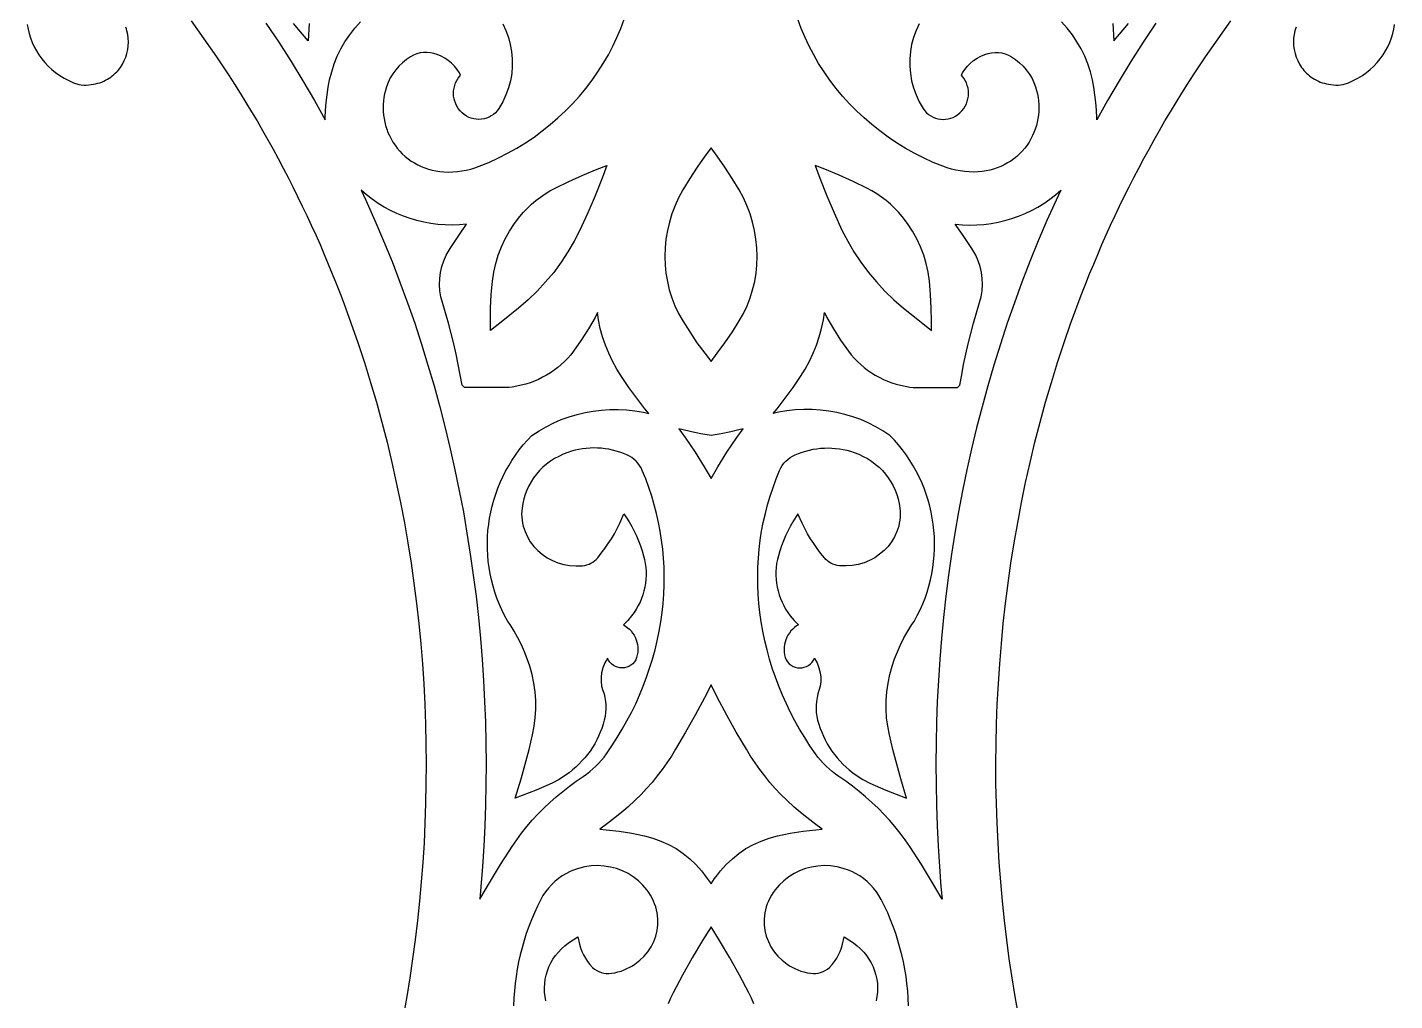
# Model space of a CAD drawing. Extents: x 3770 to 4770, y -395 to 1605.
# Drawn here: x 4212.8 to 4326.8, y 821.1 to 902.3 of the extents above; entities that cross this region are included whole.
import ezdxf

# ---------------------------------------------------------------- set-up
doc = ezdxf.new("R2010")
doc.units = 0
doc.layers.add('LAYER_1', color=18, linetype='CONTINUOUS')
doc.layers.add('LAYER_2', color=5, linetype='CONTINUOUS')

msp = doc.modelspace()

# ---------------------------------------------------------------- linework, layer by layer
at = {"layer": 'LAYER_1'}
for points in [[(4232.67, 902.61), (4233.74, 901.02), (4234.76, 899.41), (4235.75, 897.79), (4236.71, 896.16), (4237.62, 894.55), (4237.62, 894.72), (4237.64, 895.36), (4237.69, 895.99), (4237.76, 896.62), (4237.86, 897.26), (4237.98, 897.89), (4238.15, 898.55), (4238.36, 899.21), (4238.62, 899.85), (4238.92, 900.47), (4239.26, 901.06), (4239.65, 901.64), (4240.08, 902.19), (4240.55, 902.71)], [(4236.28, 902.58), (4236.18, 901.12), (4235.41, 902.04), (4234.96, 902.59)], [(4252.42, 902.55), (4252.68, 901.99), (4252.89, 901.42), (4253.04, 900.83), (4253.15, 900.23), (4253.2, 899.62), (4253.21, 899.02), (4253.16, 898.41), (4253.05, 897.8), (4252.89, 897.21), (4252.68, 896.62), (4252.41, 896.04), (4252.09, 895.48), (4251.96, 895.3), (4251.81, 895.14), (4251.64, 894.99), (4251.46, 894.87), (4251.27, 894.77), (4251.06, 894.69), (4250.86, 894.63), (4250.64, 894.59), (4250.43, 894.58), (4250.21, 894.59), (4250, 894.62), (4249.79, 894.68), (4249.58, 894.75), (4249.38, 894.85), (4249.19, 894.98), (4249.02, 895.13), (4248.85, 895.3), (4248.71, 895.49), (4248.59, 895.68), (4248.49, 895.89), (4248.41, 896.1), (4248.35, 896.31), (4248.32, 896.53), (4248.31, 896.75), (4248.32, 896.97), (4248.35, 897.19), (4248.41, 897.41), (4248.48, 897.62), (4248.58, 897.82), (4248.7, 898.02), (4248.84, 898.2), (4248.9, 898.27), (4248.8, 898.46), (4248.61, 898.74), (4248.39, 899.01), (4248.14, 899.26), (4247.87, 899.48), (4247.58, 899.68), (4247.27, 899.86), (4246.94, 900), (4246.66, 900.09), (4246.38, 900.14), (4246.09, 900.17), (4245.81, 900.16), (4245.52, 900.12), (4245.25, 900.04), (4244.98, 899.94), (4244.73, 899.8), (4244.38, 899.57), (4244.05, 899.31), (4243.76, 899.02), (4243.49, 898.71), (4243.25, 898.38), (4243.04, 898.04), (4242.86, 897.67), (4242.71, 897.29), (4242.63, 897), (4242.56, 896.71), (4242.5, 896.41), (4242.46, 896.12), (4242.44, 895.82), (4242.44, 895.53), (4242.45, 895.23), (4242.47, 894.94), (4242.52, 894.65), (4242.57, 894.36), (4242.65, 894.07), (4242.74, 893.78), (4242.84, 893.5), (4242.97, 893.23), (4243.1, 892.96), (4243.25, 892.69), (4243.43, 892.43), (4243.62, 892.18), (4243.82, 891.94), (4244.04, 891.71), (4244.28, 891.5), (4244.52, 891.3), (4244.78, 891.11), (4245.05, 890.95), (4245.32, 890.79), (4245.61, 890.66), (4245.91, 890.54), (4246.21, 890.43), (4246.53, 890.35), (4246.84, 890.28), (4247.17, 890.23), (4247.5, 890.2), (4247.88, 890.19), (4248.25, 890.2), (4248.63, 890.23), (4249, 890.28), (4249.37, 890.34), (4249.74, 890.43), (4250.1, 890.54), (4250.46, 890.67), (4251.26, 891), (4252.05, 891.37), (4252.82, 891.76), (4253.58, 892.18), (4254.31, 892.63), (4255.02, 893.11), (4255.71, 893.62), (4256.38, 894.15), (4257.02, 894.71), (4257.64, 895.29), (4258.24, 895.89), (4258.8, 896.52), (4259.35, 897.17), (4259.86, 897.85), (4260.35, 898.54), (4260.8, 899.25), (4261.22, 899.96), (4261.59, 900.69), (4261.94, 901.42), (4262.25, 902.17), (4262.53, 902.93)], [(4287.14, 902.55), (4286.88, 901.99), (4286.67, 901.42), (4286.51, 900.83), (4286.41, 900.23), (4286.35, 899.62), (4286.35, 899.02), (4286.4, 898.41), (4286.51, 897.8), (4286.66, 897.21), (4286.88, 896.62), (4287.14, 896.04), (4287.46, 895.48), (4287.6, 895.3), (4287.75, 895.14), (4287.92, 894.99), (4288.1, 894.87), (4288.29, 894.77), (4288.49, 894.69), (4288.7, 894.63), (4288.91, 894.59), (4289.13, 894.58), (4289.34, 894.59), (4289.56, 894.62), (4289.77, 894.68), (4289.98, 894.75), (4290.17, 894.85), (4290.36, 894.98), (4290.54, 895.13), (4290.7, 895.3), (4290.85, 895.49), (4290.97, 895.68), (4291.07, 895.89), (4291.15, 896.1), (4291.2, 896.31), (4291.24, 896.53), (4291.25, 896.75), (4291.24, 896.97), (4291.21, 897.19), (4291.15, 897.41), (4291.08, 897.62), (4290.98, 897.82), (4290.86, 898.02), (4290.71, 898.2), (4290.66, 898.27), (4290.76, 898.46), (4290.95, 898.74), (4291.17, 899.01), (4291.41, 899.26), (4291.68, 899.48), (4291.98, 899.68), (4292.29, 899.86), (4292.62, 900), (4292.89, 900.09), (4293.18, 900.14), (4293.46, 900.17), (4293.75, 900.16), (4294.03, 900.12), (4294.31, 900.04), (4294.58, 899.94), (4294.83, 899.8), (4295.18, 899.57), (4295.5, 899.31), (4295.8, 899.02), (4296.07, 898.71), (4296.31, 898.38), (4296.52, 898.04), (4296.7, 897.67), (4296.84, 897.29), (4296.93, 897), (4297, 896.71), (4297.06, 896.41), (4297.09, 896.12), (4297.11, 895.82), (4297.12, 895.53), (4297.11, 895.23), (4297.08, 894.94), (4297.04, 894.65), (4296.98, 894.36), (4296.91, 894.07), (4296.82, 893.78), (4296.71, 893.5), (4296.59, 893.23), (4296.45, 892.96), (4296.3, 892.69), (4296.13, 892.43), (4295.94, 892.18), (4295.73, 891.94), (4295.51, 891.71), (4295.28, 891.5), (4295.04, 891.3), (4294.78, 891.11), (4294.51, 890.95), (4294.23, 890.79), (4293.94, 890.66), (4293.65, 890.54), (4293.34, 890.43), (4293.03, 890.35), (4292.71, 890.28), (4292.39, 890.23), (4292.06, 890.2), (4291.68, 890.19), (4291.3, 890.2), (4290.93, 890.23), (4290.55, 890.28), (4290.18, 890.34), (4289.82, 890.43), (4289.46, 890.54), (4289.1, 890.67), (4288.29, 891), (4287.5, 891.37), (4286.73, 891.76), (4285.98, 892.18), (4285.25, 892.63), (4284.54, 893.11), (4283.85, 893.62), (4283.18, 894.15), (4282.54, 894.71), (4281.92, 895.29), (4281.32, 895.89), (4280.75, 896.52), (4280.21, 897.17), (4279.7, 897.85), (4279.21, 898.54), (4278.75, 899.25), (4278.34, 899.96), (4277.96, 900.69), (4277.62, 901.42), (4277.31, 902.17), (4277.03, 902.93)], [(4306.88, 902.61), (4305.82, 901.02), (4304.79, 899.41), (4303.8, 897.79), (4302.84, 896.16), (4301.94, 894.55), (4301.94, 894.72), (4301.91, 895.36), (4301.86, 895.99), (4301.79, 896.62), (4301.7, 897.26), (4301.58, 897.89), (4301.41, 898.55), (4301.2, 899.21), (4300.94, 899.85), (4300.64, 900.47), (4300.29, 901.06), (4299.91, 901.64), (4299.48, 902.19), (4299.01, 902.71)], [(4303.28, 902.58), (4303.37, 901.12), (4304.15, 902.04), (4304.6, 902.59)], [(4256.01, 821.09), (4255.94, 821.45), (4255.9, 821.81), (4255.89, 822.17), (4255.91, 822.53), (4255.96, 822.89), (4256.03, 823.24), (4256.14, 823.59), (4256.26, 823.92), (4256.42, 824.25), (4256.6, 824.57), (4256.81, 824.87), (4257.05, 825.16), (4257.31, 825.43), (4257.59, 825.69), (4257.91, 825.93), (4258.68, 826.42), (4258.8, 825.81), (4258.89, 825.51), (4259, 825.21), (4259.14, 824.92), (4259.3, 824.64), (4259.48, 824.37), (4259.68, 824.12), (4259.91, 823.88), (4260.07, 823.74), (4260.25, 823.63), (4260.43, 823.53), (4260.63, 823.45), (4260.84, 823.4), (4261.05, 823.37), (4261.27, 823.37), (4261.49, 823.39), (4261.76, 823.44), (4262.02, 823.5), (4262.28, 823.58), (4262.53, 823.67), (4262.77, 823.78), (4263.01, 823.89), (4263.23, 824.02), (4263.44, 824.16), (4263.84, 824.47), (4264.2, 824.81), (4264.51, 825.19), (4264.78, 825.6), (4265, 826.03), (4265.17, 826.49), (4265.28, 826.96), (4265.34, 827.44), (4265.35, 827.68), (4265.35, 827.93), (4265.32, 828.18), (4265.29, 828.43), (4265.24, 828.67), (4265.17, 828.92), (4265.08, 829.17), (4264.98, 829.41), (4264.86, 829.66), (4264.73, 829.9), (4264.59, 830.12), (4264.43, 830.34), (4264.27, 830.55), (4264.1, 830.74), (4263.72, 831.11), (4263.3, 831.43), (4262.86, 831.7), (4262.39, 831.93), (4261.9, 832.12), (4261.39, 832.25), (4260.87, 832.33), (4260.34, 832.37), (4259.8, 832.35), (4259.27, 832.27), (4258.74, 832.14), (4258.22, 831.95), (4257.97, 831.84), (4257.72, 831.71), (4257.38, 831.51), (4257.06, 831.28), (4256.76, 831.04), (4256.48, 830.77), (4256.22, 830.49), (4255.99, 830.19), (4255.77, 829.87), (4255.58, 829.53), (4255.31, 828.98), (4255.05, 828.42), (4254.81, 827.85), (4254.59, 827.28), (4254.38, 826.7), (4254.19, 826.11), (4254.02, 825.52), (4253.87, 824.93), (4253.73, 824.34), (4253.62, 823.74), (4253.52, 823.13), (4253.44, 822.53), (4253.38, 821.92), (4253.33, 821.31), (4253.31, 820.69)], [(4286.25, 820.69), (4286.23, 821.31), (4286.18, 821.92), (4286.12, 822.53), (4286.04, 823.13), (4285.94, 823.74), (4285.82, 824.34), (4285.69, 824.93), (4285.53, 825.52), (4285.36, 826.11), (4285.18, 826.7), (4284.97, 827.28), (4284.75, 827.85), (4284.51, 828.42), (4284.25, 828.98), (4283.97, 829.53), (4283.78, 829.87), (4283.57, 830.19), (4283.34, 830.49), (4283.08, 830.77), (4282.8, 831.04), (4282.5, 831.28), (4282.18, 831.51), (4281.84, 831.71), (4281.59, 831.84), (4281.34, 831.95), (4280.81, 832.14), (4280.29, 832.27), (4279.75, 832.35), (4279.22, 832.37), (4278.69, 832.33), (4278.17, 832.25), (4277.66, 832.12), (4277.17, 831.93), (4276.7, 831.7), (4276.26, 831.43), (4275.84, 831.11), (4275.46, 830.74), (4275.29, 830.55), (4275.12, 830.34), (4274.97, 830.12), (4274.83, 829.9), (4274.69, 829.66), (4274.58, 829.41), (4274.47, 829.17), (4274.39, 828.92), (4274.32, 828.67), (4274.27, 828.43), (4274.23, 828.18), (4274.21, 827.93), (4274.2, 827.68), (4274.21, 827.44), (4274.27, 826.96), (4274.39, 826.49), (4274.56, 826.03), (4274.78, 825.6), (4275.04, 825.19), (4275.36, 824.81), (4275.72, 824.47), (4276.12, 824.16), (4276.33, 824.02), (4276.55, 823.89), (4276.78, 823.78), (4277.02, 823.67), (4277.27, 823.58), (4277.53, 823.5), (4277.8, 823.44), (4278.07, 823.39), (4278.29, 823.37), (4278.51, 823.37), (4278.72, 823.4), (4278.92, 823.45), (4279.12, 823.53), (4279.31, 823.63), (4279.49, 823.74), (4279.65, 823.88), (4279.87, 824.12), (4280.08, 824.37), (4280.26, 824.64), (4280.42, 824.92), (4280.55, 825.21), (4280.67, 825.51), (4280.75, 825.81), (4280.88, 826.42), (4281.65, 825.93), (4281.96, 825.69), (4282.25, 825.43), (4282.51, 825.16), (4282.74, 824.87), (4282.95, 824.57), (4283.14, 824.25), (4283.29, 823.92), (4283.42, 823.59), (4283.52, 823.24), (4283.6, 822.89), (4283.65, 822.53), (4283.66, 822.17), (4283.65, 821.81), (4283.61, 821.45), (4283.54, 821.09)], [(4273.35, 820.85), (4273.15, 821.31), (4272.93, 821.75), (4272.15, 823.23), (4271.34, 824.68), (4270.49, 826.12), (4269.78, 827.27), (4269.06, 826.12), (4268.22, 824.68), (4267.4, 823.23), (4266.63, 821.75), (4266.41, 821.31), (4266.2, 820.85)]]:
    msp.add_lwpolyline(points, dxfattribs=at)
for points in [[(4269.78, 892.2), (4269.26, 891.51), (4268.62, 890.59), (4268.01, 889.66), (4267.43, 888.7), (4267.08, 888.05), (4266.78, 887.39), (4266.52, 886.71), (4266.31, 886.01), (4266.14, 885.31), (4266.02, 884.59), (4265.95, 883.87), (4265.92, 883.15), (4265.95, 882.44), (4266.02, 881.75), (4266.14, 881.06), (4266.3, 880.38), (4266.51, 879.71), (4266.77, 879.05), (4267.07, 878.41), (4267.42, 877.79), (4268, 876.87), (4268.61, 875.96), (4269.26, 875.08), (4269.78, 874.41), (4270.3, 875.08), (4270.94, 875.96), (4271.56, 876.87), (4272.14, 877.79), (4272.49, 878.41), (4272.79, 879.05), (4273.04, 879.71), (4273.25, 880.38), (4273.42, 881.06), (4273.54, 881.75), (4273.61, 882.44), (4273.63, 883.15), (4273.61, 883.87), (4273.53, 884.59), (4273.41, 885.31), (4273.25, 886.01), (4273.04, 886.71), (4272.78, 887.39), (4272.48, 888.05), (4272.13, 888.7), (4271.55, 889.66), (4270.94, 890.59), (4270.3, 891.51)], [(4256.66, 881.83), (4255.99, 881.03), (4255.28, 880.26), (4254.52, 879.53), (4253.73, 878.83), (4252.41, 877.78), (4251.4, 876.98), (4251.38, 877.72), (4251.4, 878.85), (4251.46, 879.98), (4251.56, 881.1), (4251.67, 881.84), (4251.83, 882.56), (4252.04, 883.26), (4252.3, 883.95), (4252.61, 884.63), (4252.98, 885.27), (4253.38, 885.9), (4253.84, 886.5), (4254.15, 886.86), (4254.47, 887.19), (4254.82, 887.52), (4255.18, 887.82), (4255.55, 888.11), (4255.95, 888.37), (4256.35, 888.62), (4256.78, 888.85), (4257.93, 889.41), (4259.1, 889.94), (4260.29, 890.43), (4261.08, 890.74), (4260.7, 889.68), (4260.12, 888.22), (4259.51, 886.78), (4258.85, 885.36), (4258.38, 884.44), (4257.85, 883.54), (4257.28, 882.67)], [(4282.9, 881.83), (4283.57, 881.03), (4284.28, 880.26), (4285.03, 879.53), (4285.83, 878.83), (4287.15, 877.78), (4288.16, 876.98), (4288.17, 877.72), (4288.15, 878.85), (4288.09, 879.98), (4287.99, 881.1), (4287.89, 881.84), (4287.73, 882.56), (4287.52, 883.26), (4287.25, 883.95), (4286.94, 884.63), (4286.58, 885.27), (4286.17, 885.9), (4285.72, 886.5), (4285.41, 886.86), (4285.08, 887.19), (4284.74, 887.52), (4284.38, 887.82), (4284, 888.11), (4283.61, 888.37), (4283.2, 888.62), (4282.78, 888.85), (4281.63, 889.41), (4280.46, 889.94), (4279.27, 890.43), (4278.47, 890.74), (4278.86, 889.68), (4279.43, 888.22), (4280.05, 886.78), (4280.7, 885.36), (4281.18, 884.44), (4281.7, 883.54), (4282.28, 882.67)], [(4269.78, 868.23), (4268.94, 868.37), (4268.14, 868.54), (4267.34, 868.73), (4267.11, 868.79), (4267.63, 868.07), (4268.45, 866.85), (4269.22, 865.61), (4269.78, 864.65), (4270.34, 865.61), (4271.11, 866.85), (4271.93, 868.07), (4272.45, 868.79), (4272.22, 868.73), (4271.42, 868.54), (4270.62, 868.37)], [(4269.78, 847.45), (4269.78, 847.45), (4269.23, 846.35), (4268.46, 844.9), (4267.66, 843.48), (4266.83, 842.07), (4266.48, 841.5), (4266.1, 840.93), (4265.71, 840.38), (4265.3, 839.84), (4264.86, 839.31), (4264.41, 838.8), (4263.95, 838.3), (4263.46, 837.81), (4262.84, 837.24), (4262.19, 836.69), (4261.15, 835.88), (4260.51, 835.41), (4261.05, 835.36), (4262.11, 835.23), (4263.17, 835.06), (4264.22, 834.84), (4264.92, 834.65), (4265.59, 834.41), (4266.24, 834.12), (4266.86, 833.78), (4267.45, 833.38), (4268, 832.94), (4268.51, 832.46), (4268.98, 831.94), (4269.24, 831.61), (4269.47, 831.28), (4269.78, 830.85), (4270.08, 831.28), (4270.32, 831.61), (4270.58, 831.94), (4271.04, 832.46), (4271.56, 832.94), (4272.11, 833.38), (4272.69, 833.78), (4273.31, 834.12), (4273.96, 834.41), (4274.64, 834.65), (4275.33, 834.84), (4276.39, 835.06), (4277.45, 835.23), (4278.51, 835.36), (4279.05, 835.41), (4278.41, 835.88), (4277.37, 836.69), (4276.72, 837.24), (4276.1, 837.81), (4275.61, 838.3), (4275.14, 838.8), (4274.69, 839.31), (4274.26, 839.84), (4273.85, 840.38), (4273.45, 840.93), (4273.08, 841.5), (4272.73, 842.07), (4271.89, 843.48), (4271.09, 844.9), (4270.33, 846.35), (4269.78, 847.45)]]:
    msp.add_lwpolyline(points, close=True, dxfattribs=at)
for points in [[(4252.83, 852.73, -0.335304), (4254.85, 868.24), (4255.44, 868.62), (4256.04, 868.96), (4256.66, 869.27), (4257.29, 869.55), (4257.94, 869.78), (4258.61, 869.98), (4259.28, 870.14), (4259.96, 870.26), (4260.65, 870.34), (4261.35, 870.39), (4262.05, 870.39), (4262.74, 870.36), (4263.44, 870.28), (4264.14, 870.16), (4264.59, 870.06), (4264.27, 870.46), (4263.59, 871.33), (4262.93, 872.23), (4262.31, 873.15), (4261.92, 873.77), (4261.56, 874.42), (4261.25, 875.09), (4260.98, 875.76), (4260.74, 876.46), (4260.55, 877.16), (4260.4, 877.88), (4260.31, 878.47), (4260.11, 878.07), (4259.56, 877.11), (4258.96, 876.17), (4258.31, 875.26), (4258.08, 874.96), (4257.83, 874.68), (4257.57, 874.41), (4257.29, 874.15), (4257.01, 873.91), (4256.71, 873.68), (4256.4, 873.46), (4256.07, 873.26), (4255.74, 873.08), (4255.4, 872.91), (4255.05, 872.76), (4254.69, 872.63), (4254.33, 872.51), (4253.96, 872.41), (4253.58, 872.33), (4253.19, 872.26), (4252.92, 872.23), (4252.66, 872.22), (4250.94, 872.22), (4249.22, 872.24), (4249.03, 872.41), (4248.87, 873.28), (4248.71, 874.15), (4248.53, 875.02), (4248.33, 875.88), (4248.12, 876.74), (4247.89, 877.6), (4247.64, 878.45), (4247.38, 879.31), (4247.25, 879.8), (4247.17, 880.3), (4247.14, 880.81), (4247.16, 881.32), (4247.22, 881.82), (4247.33, 882.32), (4247.49, 882.8), (4247.7, 883.27), (4247.85, 883.55), (4248.02, 883.82), (4248.8, 884.99), (4249.4, 885.85, -0.217067), (4240.6, 888.68), (4241, 887.84), (4241.76, 886.15), (4242.48, 884.45), (4243.18, 882.74), (4243.84, 881.02), (4244.47, 879.3), (4245.07, 877.58), (4245.64, 875.84), (4246.18, 874.1), (4246.69, 872.36), (4247.17, 870.62), (4247.62, 868.87), (4248.04, 867.12), (4248.43, 865.36), (4248.79, 863.61), (4249.13, 861.85), (4249.43, 860.09), (4249.71, 858.33), (4249.96, 856.57), (4250.19, 854.82), (4250.38, 853.06), (4250.55, 851.31), (4250.69, 849.56), (4250.81, 847.81), (4250.9, 846.06), (4250.97, 844.32), (4251.01, 842.59), (4251.02, 840.85), (4251.01, 839.13), (4250.98, 837.41), (4250.92, 835.69), (4250.84, 833.99), (4250.73, 832.28), (4250.6, 830.59), (4250.51, 829.58), (4251.3, 830.93), (4252.23, 832.45), (4253.19, 833.95), (4253.58, 834.52), (4253.99, 835.08), (4254.43, 835.62), (4254.88, 836.15), (4255.35, 836.66), (4255.84, 837.16), (4256.35, 837.64), (4256.88, 838.1), (4257.42, 838.55), (4257.98, 838.98), (4258.54, 839.4), (4259.12, 839.8), (4259.4, 840), (4259.67, 840.21), (4259.93, 840.44), (4260.18, 840.67), (4260.42, 840.91), (4260.65, 841.16), (4260.86, 841.42), (4261.06, 841.7), (4261.52, 842.36), (4261.96, 843.04), (4262.38, 843.73), (4262.77, 844.43), (4263.15, 845.14), (4263.5, 845.85), (4263.82, 846.58), (4264.13, 847.32), (4264.41, 848.07), (4264.66, 848.82), (4264.9, 849.58), (4265.11, 850.35), (4265.29, 851.12), (4265.45, 851.9), (4265.59, 852.69), (4265.7, 853.48), (4265.78, 854.23), (4265.84, 854.99), (4265.87, 855.74), (4265.88, 856.49), (4265.86, 857.25), (4265.82, 858), (4265.75, 858.75), (4265.66, 859.5), (4265.55, 860.24), (4265.41, 860.98), (4265.24, 861.72), (4265.05, 862.45), (4264.84, 863.18), (4264.6, 863.9), (4264.34, 864.61), (4264.05, 865.32), (4263.95, 865.53), (4263.83, 865.72), (4263.69, 865.91), (4263.54, 866.08), (4263.37, 866.24), (4263.18, 866.38), (4262.98, 866.5), (4262.76, 866.61), (4262.47, 866.73), (4262.17, 866.84), (4261.87, 866.93), (4261.57, 867.01), (4261.26, 867.08), (4260.95, 867.12), (4260.63, 867.16), (4260.32, 867.18), (4260.01, 867.19), (4259.69, 867.18), (4259.38, 867.15), (4259.07, 867.12), (4258.75, 867.06), (4258.45, 867), (4258.14, 866.91), (4257.84, 866.82), (4257.45, 866.67), (4257.08, 866.49), (4256.72, 866.3), (4256.39, 866.08), (4256.07, 865.84), (4255.77, 865.58), (4255.49, 865.3), (4255.23, 865.01), (4254.99, 864.7), (4254.78, 864.37), (4254.58, 864.04), (4254.42, 863.68), (4254.28, 863.32), (4254.16, 862.95), (4254.08, 862.56), (4254.02, 862.17), (4254, 861.91), (4253.99, 861.66), (4254, 861.41), (4254.03, 861.16), (4254.07, 860.92), (4254.12, 860.68), (4254.27, 860.22), (4254.47, 859.78), (4254.71, 859.37), (4255.01, 858.98), (4255.34, 858.63), (4255.71, 858.32), (4256.11, 858.04), (4256.55, 857.8), (4257.01, 857.61), (4257.5, 857.47), (4258.01, 857.38), (4258.54, 857.35), (4258.8, 857.35), (4259.07, 857.37), (4259.26, 857.4), (4259.43, 857.45), (4259.61, 857.51), (4259.77, 857.58), (4259.92, 857.67), (4260.07, 857.78), (4260.2, 857.89), (4260.33, 858.03), (4260.63, 858.41), (4260.93, 858.8), (4261.21, 859.21), (4261.47, 859.62), (4261.72, 860.04), (4261.95, 860.48), (4262.17, 860.92), (4262.52, 861.71), (4262.95, 861.02), (4263.17, 860.63), (4263.37, 860.24), (4263.56, 859.85), (4263.73, 859.44), (4263.89, 859.03), (4264.03, 858.62), (4264.16, 858.2), (4264.24, 857.88), (4264.3, 857.55), (4264.34, 857.22), (4264.36, 856.89), (4264.36, 856.56), (4264.35, 856.23), (4264.31, 855.91), (4264.26, 855.58), (4264.18, 855.27), (4264.09, 854.95), (4263.98, 854.64), (4263.86, 854.33), (4263.71, 854.04), (4263.55, 853.74), (4263.36, 853.46), (4263.16, 853.19), (4262.84, 852.81), (4262.48, 852.45), (4262.63, 852.37), (4262.8, 852.23), (4262.97, 852.09), (4263.11, 851.93), (4263.24, 851.76), (4263.36, 851.58), (4263.46, 851.4), (4263.54, 851.2), (4263.6, 851), (4263.65, 850.8), (4263.68, 850.59), (4263.68, 850.37), (4263.67, 850.16), (4263.63, 849.94), (4263.58, 849.73), (4263.5, 849.53), (4263.39, 849.35), (4263.25, 849.2), (4263.1, 849.08), (4262.93, 848.98), (4262.75, 848.91), (4262.56, 848.87), (4262.37, 848.86), (4262.18, 848.87), (4261.99, 848.9), (4261.81, 848.97), (4261.64, 849.06), (4261.48, 849.18), (4261.34, 849.32), (4261.23, 849.5), (4261.15, 849.66), (4261.14, 849.64), (4260.93, 849.26), (4260.77, 848.86), (4260.66, 848.45), (4260.61, 848.08), (4260.61, 847.71), (4260.66, 847.34), (4260.77, 846.97), (4260.86, 846.68), (4260.93, 846.37), (4260.98, 846.06), (4261, 845.75), (4261.01, 845.43), (4260.99, 845.12), (4260.94, 844.8), (4260.88, 844.5), (4260.78, 844.15), (4260.67, 843.81), (4260.54, 843.48), (4260.4, 843.15), (4260.25, 842.84), (4260.08, 842.52), (4259.89, 842.22), (4259.7, 841.92), (4259.48, 841.64), (4259.26, 841.36), (4259.02, 841.09), (4258.77, 840.83), (4258.51, 840.58), (4258.24, 840.34), (4257.95, 840.11), (4257.66, 839.9), (4257.11, 839.55), (4256.53, 839.25), (4255.19, 838.67), (4253.46, 838), (4253.95, 839.6), (4254.29, 840.82), (4254.61, 842.04), (4254.9, 843.27), (4255.04, 843.98), (4255.13, 844.7), (4255.17, 845.42), (4255.17, 846.14), (4255.12, 846.86), (4255.01, 847.58), (4254.87, 848.29), (4254.67, 848.99), (4254.46, 849.6), (4254.23, 850.2), (4253.97, 850.78), (4253.68, 851.36), (4253.36, 851.92), (4253.02, 852.47)], [(4286.72, 852.73, 0.335304), (4284.7, 868.24), (4284.11, 868.62), (4283.51, 868.96), (4282.89, 869.27), (4282.26, 869.55), (4281.61, 869.78), (4280.94, 869.98), (4280.27, 870.14), (4279.59, 870.26), (4278.9, 870.34), (4278.2, 870.39), (4277.51, 870.39), (4276.81, 870.36), (4276.11, 870.28), (4275.41, 870.16), (4274.96, 870.06), (4275.29, 870.46), (4275.96, 871.33), (4276.62, 872.23), (4277.24, 873.15), (4277.63, 873.77), (4277.99, 874.42), (4278.3, 875.09), (4278.58, 875.76), (4278.81, 876.46), (4279, 877.16), (4279.15, 877.88), (4279.24, 878.47), (4279.44, 878.07), (4279.99, 877.11), (4280.59, 876.17), (4281.24, 875.26), (4281.47, 874.96), (4281.72, 874.68), (4281.98, 874.41), (4282.26, 874.15), (4282.54, 873.91), (4282.84, 873.68), (4283.15, 873.46), (4283.48, 873.26), (4283.81, 873.08), (4284.15, 872.91), (4284.5, 872.76), (4284.86, 872.63), (4285.22, 872.51), (4285.59, 872.41), (4285.97, 872.33), (4286.36, 872.26), (4286.63, 872.23), (4286.9, 872.22), (4288.61, 872.22), (4290.33, 872.24), (4290.52, 872.41), (4290.68, 873.28), (4290.84, 874.15), (4291.02, 875.02), (4291.22, 875.88), (4291.44, 876.74), (4291.66, 877.6), (4291.91, 878.45), (4292.17, 879.31), (4292.3, 879.8), (4292.38, 880.3), (4292.41, 880.81), (4292.4, 881.32), (4292.33, 881.82), (4292.22, 882.32), (4292.06, 882.8), (4291.85, 883.27), (4291.7, 883.55), (4291.54, 883.82), (4290.75, 884.99), (4290.15, 885.85, 0.217067), (4298.95, 888.68), (4298.55, 887.84), (4297.79, 886.15), (4297.07, 884.45), (4296.37, 882.74), (4295.71, 881.02), (4295.08, 879.3), (4294.48, 877.58), (4293.91, 875.84), (4293.37, 874.1), (4292.86, 872.36), (4292.38, 870.62), (4291.93, 868.87), (4291.51, 867.12), (4291.12, 865.36), (4290.76, 863.61), (4290.42, 861.85), (4290.12, 860.09), (4289.84, 858.33), (4289.59, 856.57), (4289.36, 854.82), (4289.17, 853.06), (4289, 851.31), (4288.86, 849.56), (4288.74, 847.81), (4288.65, 846.06), (4288.58, 844.32), (4288.54, 842.59), (4288.53, 840.85), (4288.54, 839.13), (4288.57, 837.41), (4288.63, 835.69), (4288.71, 833.99), (4288.82, 832.28), (4288.95, 830.59), (4289.04, 829.58), (4288.25, 830.93), (4287.32, 832.45), (4286.36, 833.95), (4285.97, 834.52), (4285.56, 835.08), (4285.12, 835.62), (4284.67, 836.15), (4284.2, 836.66), (4283.71, 837.16), (4283.2, 837.64), (4282.67, 838.1), (4282.13, 838.55), (4281.57, 838.98), (4281.01, 839.4), (4280.43, 839.8), (4280.15, 840), (4279.88, 840.21), (4279.62, 840.44), (4279.37, 840.67), (4279.13, 840.91), (4278.91, 841.16), (4278.69, 841.42), (4278.49, 841.7), (4278.03, 842.36), (4277.59, 843.04), (4277.17, 843.73), (4276.78, 844.43), (4276.41, 845.14), (4276.06, 845.85), (4275.73, 846.58), (4275.43, 847.32), (4275.15, 848.07), (4274.89, 848.82), (4274.65, 849.58), (4274.45, 850.35), (4274.26, 851.12), (4274.1, 851.9), (4273.96, 852.69), (4273.85, 853.48), (4273.77, 854.23), (4273.71, 854.99), (4273.68, 855.74), (4273.67, 856.49), (4273.69, 857.25), (4273.73, 858), (4273.8, 858.75), (4273.89, 859.5), (4274, 860.24), (4274.14, 860.98), (4274.31, 861.72), (4274.5, 862.45), (4274.71, 863.18), (4274.95, 863.9), (4275.21, 864.61), (4275.5, 865.32), (4275.6, 865.53), (4275.72, 865.72), (4275.86, 865.91), (4276.01, 866.08), (4276.18, 866.24), (4276.37, 866.38), (4276.57, 866.5), (4276.79, 866.61), (4277.08, 866.73), (4277.38, 866.84), (4277.68, 866.93), (4277.98, 867.01), (4278.29, 867.08), (4278.6, 867.12), (4278.92, 867.16), (4279.23, 867.18), (4279.54, 867.19), (4279.86, 867.18), (4280.17, 867.15), (4280.48, 867.12), (4280.8, 867.06), (4281.1, 867), (4281.41, 866.91), (4281.71, 866.82), (4282.1, 866.67), (4282.47, 866.49), (4282.83, 866.3), (4283.17, 866.08), (4283.48, 865.84), (4283.79, 865.58), (4284.07, 865.3), (4284.32, 865.01), (4284.56, 864.7), (4284.78, 864.37), (4284.97, 864.04), (4285.13, 863.68), (4285.27, 863.32), (4285.39, 862.95), (4285.47, 862.56), (4285.53, 862.17), (4285.55, 861.91), (4285.56, 861.66), (4285.55, 861.41), (4285.52, 861.16), (4285.48, 860.92), (4285.43, 860.68), (4285.28, 860.22), (4285.08, 859.78), (4284.84, 859.37), (4284.55, 858.98), (4284.21, 858.63), (4283.84, 858.32), (4283.44, 858.04), (4283, 857.8), (4282.54, 857.61), (4282.05, 857.47), (4281.54, 857.38), (4281.01, 857.35), (4280.75, 857.35), (4280.48, 857.37), (4280.29, 857.4), (4280.12, 857.45), (4279.95, 857.51), (4279.78, 857.58), (4279.63, 857.67), (4279.48, 857.78), (4279.35, 857.89), (4279.23, 858.03), (4278.92, 858.41), (4278.62, 858.8), (4278.34, 859.21), (4278.08, 859.62), (4277.83, 860.04), (4277.6, 860.48), (4277.38, 860.92), (4277.03, 861.71), (4276.6, 861.02), (4276.38, 860.63), (4276.18, 860.24), (4275.99, 859.85), (4275.82, 859.44), (4275.66, 859.03), (4275.52, 858.62), (4275.4, 858.2), (4275.31, 857.88), (4275.25, 857.55), (4275.21, 857.22), (4275.19, 856.89), (4275.19, 856.56), (4275.2, 856.23), (4275.24, 855.91), (4275.29, 855.58), (4275.37, 855.27), (4275.46, 854.95), (4275.57, 854.64), (4275.7, 854.33), (4275.84, 854.04), (4276, 853.74), (4276.19, 853.46), (4276.39, 853.19), (4276.71, 852.81), (4277.07, 852.45), (4276.92, 852.37), (4276.75, 852.23), (4276.59, 852.09), (4276.44, 851.93), (4276.31, 851.76), (4276.19, 851.58), (4276.09, 851.4), (4276.01, 851.2), (4275.95, 851), (4275.9, 850.8), (4275.88, 850.59), (4275.87, 850.37), (4275.88, 850.16), (4275.92, 849.94), (4275.97, 849.73), (4276.05, 849.53), (4276.16, 849.35), (4276.3, 849.2), (4276.45, 849.08), (4276.62, 848.98), (4276.8, 848.91), (4276.99, 848.87), (4277.18, 848.86), (4277.37, 848.87), (4277.56, 848.9), (4277.74, 848.97), (4277.91, 849.06), (4278.07, 849.18), (4278.21, 849.32), (4278.32, 849.5), (4278.4, 849.66), (4278.41, 849.64), (4278.62, 849.26), (4278.78, 848.86), (4278.89, 848.45), (4278.94, 848.08), (4278.94, 847.71), (4278.89, 847.34), (4278.78, 846.97), (4278.69, 846.68), (4278.62, 846.37), (4278.57, 846.06), (4278.55, 845.75), (4278.54, 845.43), (4278.56, 845.12), (4278.61, 844.8), (4278.67, 844.5), (4278.77, 844.15), (4278.88, 843.81), (4279.01, 843.48), (4279.15, 843.15), (4279.3, 842.84), (4279.47, 842.52), (4279.66, 842.22), (4279.86, 841.92), (4280.07, 841.64), (4280.29, 841.36), (4280.53, 841.09), (4280.78, 840.83), (4281.04, 840.58), (4281.31, 840.34), (4281.6, 840.11), (4281.89, 839.9), (4282.44, 839.55), (4283.02, 839.25), (4284.36, 838.67), (4286.09, 838), (4285.6, 839.6), (4285.26, 840.82), (4284.94, 842.04), (4284.65, 843.27), (4284.51, 843.98), (4284.42, 844.7), (4284.38, 845.42), (4284.38, 846.14), (4284.44, 846.86), (4284.54, 847.58), (4284.68, 848.29), (4284.88, 848.99), (4285.09, 849.6), (4285.32, 850.2), (4285.58, 850.78), (4285.87, 851.36), (4286.19, 851.92), (4286.53, 852.47)]]:
    msp.add_lwpolyline(points, format="xyb", close=True, dxfattribs=at)
at = {"layer": 'LAYER_2'}
for points in [[(4212.77, 902.5), (4212.84, 902.11), (4212.93, 901.74), (4213.04, 901.37), (4213.18, 901), (4213.34, 900.64), (4213.53, 900.3), (4213.74, 899.96), (4213.97, 899.64), (4214.23, 899.33), (4214.51, 899.03), (4214.81, 898.75), (4215.13, 898.49), (4215.47, 898.25), (4215.84, 898.02), (4216.22, 897.82), (4216.63, 897.64), (4217.06, 897.48), (4217.27, 897.46), (4217.48, 897.45), (4217.69, 897.45), (4217.89, 897.46), (4218.09, 897.48), (4218.28, 897.51), (4218.46, 897.55), (4218.64, 897.59), (4218.81, 897.64), (4218.98, 897.7), (4219.14, 897.77), (4219.3, 897.85), (4219.45, 897.93), (4219.59, 898.02), (4219.73, 898.11), (4219.86, 898.21), (4219.99, 898.32), (4220.11, 898.43), (4220.23, 898.55), (4220.34, 898.67), (4220.54, 898.92), (4220.71, 899.2), (4220.86, 899.48), (4220.98, 899.78), (4221.08, 900.08), (4221.15, 900.4), (4221.19, 900.71), (4221.21, 901.03), (4221.19, 901.35), (4221.15, 901.67), (4221.08, 901.98), (4221.04, 902.13), (4220.99, 902.28)], [(4226.42, 902.79), (4226.96, 902.05), (4227.5, 901.3), (4228.02, 900.55), (4228.54, 899.8), (4229.05, 899.05), (4229.55, 898.29), (4230.04, 897.52), (4230.52, 896.76), (4231, 895.99), (4231.47, 895.22), (4231.93, 894.45), (4232.38, 893.67), (4232.82, 892.89), (4233.26, 892.11), (4233.68, 891.32), (4234.1, 890.53), (4234.51, 889.74), (4234.92, 888.95), (4235.31, 888.15), (4235.7, 887.36), (4236.08, 886.56), (4236.45, 885.75), (4236.82, 884.95), (4237.18, 884.14), (4237.53, 883.33), (4237.87, 882.52), (4238.2, 881.71), (4238.53, 880.9), (4238.85, 880.08), (4239.16, 879.26), (4239.76, 877.62), (4240.34, 875.97), (4240.88, 874.32), (4241.4, 872.66), (4241.88, 871), (4242.34, 869.33), (4242.77, 867.66), (4243.17, 865.99), (4243.54, 864.31), (4243.89, 862.63), (4244.21, 860.95), (4244.5, 859.27), (4244.77, 857.59), (4245.01, 855.91), (4245.22, 854.23), (4245.41, 852.54), (4245.57, 850.87), (4245.71, 849.19), (4245.82, 847.51), (4245.91, 845.84), (4245.97, 844.17), (4246.01, 842.51), (4246.02, 840.85), (4246.01, 839.19), (4245.98, 837.54), (4245.92, 835.9), (4245.85, 834.26), (4245.74, 832.63), (4245.62, 831.01), (4245.47, 829.39), (4245.31, 827.79), (4245.12, 826.19), (4244.9, 824.6), (4244.67, 823.02), (4244.42, 821.46), (4244.14, 819.9)], [(4295.41, 819.9), (4295.14, 821.46), (4294.89, 823.02), (4294.65, 824.6), (4294.44, 826.19), (4294.25, 827.79), (4294.08, 829.39), (4293.94, 831.01), (4293.81, 832.63), (4293.71, 834.26), (4293.63, 835.9), (4293.58, 837.54), (4293.54, 839.19), (4293.53, 840.85), (4293.55, 842.51), (4293.59, 844.17), (4293.65, 845.84), (4293.74, 847.51), (4293.85, 849.19), (4293.99, 850.87), (4294.15, 852.54), (4294.34, 854.23), (4294.55, 855.91), (4294.79, 857.59), (4295.05, 859.27), (4295.35, 860.95), (4295.67, 862.63), (4296.01, 864.31), (4296.39, 865.99), (4296.79, 867.66), (4297.22, 869.33), (4297.68, 871), (4298.16, 872.66), (4298.68, 874.32), (4299.22, 875.97), (4299.79, 877.62), (4300.09, 878.44), (4300.39, 879.26), (4300.71, 880.08), (4301.03, 880.9), (4301.35, 881.71), (4301.69, 882.52), (4302.03, 883.33), (4302.38, 884.14), (4302.74, 884.95), (4303.1, 885.75), (4303.47, 886.56), (4303.85, 887.36), (4304.24, 888.15), (4304.64, 888.95), (4305.04, 889.74), (4305.45, 890.53), (4305.87, 891.32), (4306.3, 892.11), (4306.74, 892.89), (4307.18, 893.67), (4307.63, 894.45), (4308.09, 895.22), (4308.56, 895.99), (4309.03, 896.76), (4309.52, 897.52), (4310.01, 898.29), (4310.51, 899.05), (4311.02, 899.8), (4311.53, 900.55), (4312.06, 901.3), (4312.59, 902.05), (4313.13, 902.79)], [(4318.57, 902.28), (4318.52, 902.13), (4318.47, 901.98), (4318.4, 901.67), (4318.36, 901.35), (4318.35, 901.03), (4318.36, 900.71), (4318.41, 900.4), (4318.48, 900.08), (4318.57, 899.78), (4318.7, 899.48), (4318.85, 899.2), (4319.02, 898.92), (4319.12, 898.79), (4319.22, 898.67), (4319.33, 898.55), (4319.44, 898.43), (4319.56, 898.32), (4319.69, 898.21), (4319.82, 898.11), (4319.96, 898.02), (4320.11, 897.93), (4320.26, 897.85), (4320.42, 897.77), (4320.58, 897.7), (4320.75, 897.64), (4320.92, 897.59), (4321.1, 897.55), (4321.28, 897.51), (4321.47, 897.48), (4321.67, 897.46), (4321.87, 897.45), (4322.07, 897.45), (4322.28, 897.46), (4322.5, 897.48), (4322.93, 897.64), (4323.33, 897.82), (4323.72, 898.02), (4324.09, 898.25), (4324.43, 898.49), (4324.75, 898.75), (4325.05, 899.03), (4325.33, 899.33), (4325.58, 899.64), (4325.82, 899.96), (4326.03, 900.3), (4326.21, 900.64), (4326.37, 901), (4326.51, 901.37), (4326.63, 901.74), (4326.72, 902.11), (4326.78, 902.5)]]:
    msp.add_lwpolyline(points, dxfattribs=at)

doc.saveas('drawing.dxf')
